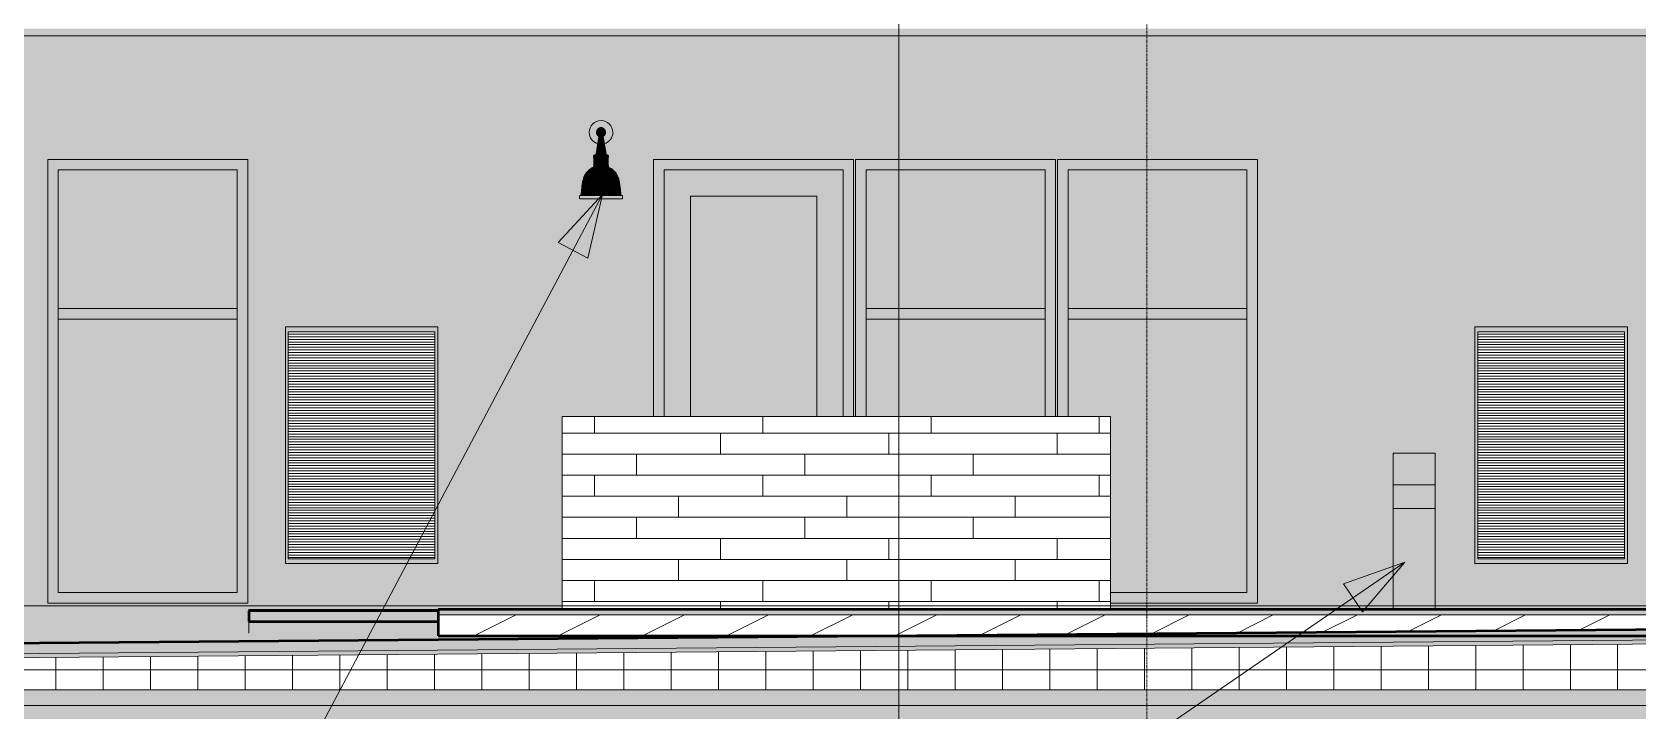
# Model space of a CAD drawing. Header units: inches. Extents: x 1701 to 6939, y -276 to 585.
# Drawn here: x 2942.3 to 3247.7, y -20 to 109.1 of the extents above; entities that cross this region are included whole.
import ezdxf

# ---------------------------------------------------------------- set-up
doc = ezdxf.new("R2010")
doc.units = ezdxf.units.IN
doc.header["$MEASUREMENT"] = 0
doc.linetypes.add('Grid Line 1_2_', pattern=[0.875, 0.5, -0.125, 0.125, -0.125])
for name, color, linetype, lineweight in [('0-1', 7, 'Continuous', 5), ('A-CLNG-3', 13, 'Continuous', 5), ('A-CLNG-5', 13, 'Continuous', 9), ('A-FLOR', 192, 'Continuous', 13), ('A-FLOR-1', 192, 'Continuous', 5), ('A-FLOR-2', 192, 'Continuous', 50), ('A-FLOR-3', 192, 'Continuous', 9), ('A-FLOR-LEVL-1', 51, 'Grid Line 1_2_', 9), ('A-FLOR-MCUT', 51, 'Continuous', 13), ('A-FLOR-PATT-1', 8, 'Continuous', 9), ('A-GENM', 5, 'Continuous', 9), ('A-GLAZ-1', 151, 'Continuous', 9), ('A-WALL-6', 113, 'Continuous', 9), ('A-WALL-PATT-4', 111, 'Continuous', 9), ('E-LITE-EQPM', 33, 'Continuous', 9), ('G-ANNO-SYMB-2', 111, 'Continuous', 9), ('G-ANNO-TEXT', 231, 'Continuous', 9), ('S-GRID-1', 1, 'Grid Line 1_2_', 9)]:
    doc.layers.add(name, color=color, linetype=linetype, lineweight=lineweight)

# ---------------------------------------------------------------- blocks, each defined once
blk = doc.blocks.new('CTR - 1st Phase - Common Walls_rvt-1-SECTION _ CENTER LOOKING WEST')
at = {"layer": 'A-FLOR-LEVL-1'}
blk.add_line((1830.2, 0), (4168.71, 0), dxfattribs=at)
blk = doc.blocks.new('CTR - 1st Phase -Stairs _ Elevators_rvt-1-SECTION _ CENTER LOOKING WEST')
at = {"layer": 'A-FLOR-LEVL-1'}
blk.add_line((1830.2, 0), (4168.71, 0), dxfattribs=at)
blk = doc.blocks.new('_THE_ WINDOW _ DOOR - Window - 1st Floor-V24-SECTION _ CENTER LOOKING WEST')
at = {"layer": 'A-GLAZ-1'}
for points in [[(3173.34, 0.5), (3175.34, 0.5), (3175.34, 84.87), (3137.31, 84.87), (3137.31, 36), (3139.31, 36), (3139.31, 82.87), (3173.34, 82.87), (3173.34, 2.5), (3147.37, 2.5), (3147.37, 0.5), (3167.03, 0.5)], [(3144.96, 54.5), (3173.34, 54.5), (3173.34, 56.5), (3139.31, 56.5), (3139.31, 54.5)]]:
    blk.add_hatch(color=256, dxfattribs=at).paths.add_polyline_path(points, flags=0)
h = blk.add_hatch(color=256, dxfattribs=at)
h.paths.add_polyline_path([(3173.34, 2.5), (3173.34, 54.5), (3139.31, 54.5), (3139.31, 36), (3147.37, 36), (3147.37, 2.5), (3167.03, 2.5)], flags=0)
h.paths.add_polyline_path([(3139.31, 56.5), (3173.34, 56.5), (3173.34, 82.87), (3139.31, 82.87), (3139.31, 68.54)], flags=0)
for p, q in [((3137.31, 84.87), (3137.31, 36)), ((3175.34, 84.87), (3137.31, 84.87)), ((3139.31, 82.87), (3173.34, 82.87)), ((3139.31, 36), (3139.31, 82.87)), ((3173.34, 82.87), (3173.34, 2.5)), ((3175.34, 0.5), (3175.34, 84.87)), ((3173.34, 56.5), (3139.31, 56.5)), ((3139.31, 56.5), (3139.31, 54.5)), ((3173.34, 54.5), (3173.34, 56.5)), ((3139.31, 54.5), (3173.34, 54.5)), ((3173.34, 2.5), (3147.37, 2.5)), ((3147.37, 0.5), (3175.34, 0.5))]:
    blk.add_line(p, q, dxfattribs=at)
blk = doc.blocks.new('_THE_ WINDOW _ DOOR - Door - 1st Floor-V25-SECTION _ CENTER LOOKING WEST')
at = {"layer": 'A-GLAZ-1'}
for points in [[(3062.51, 36), (3062.51, 82.87), (3096.54, 82.87), (3096.54, 36), (3098.54, 36), (3098.54, 84.87), (3060.51, 84.87), (3060.51, 36), (3061.37, 36)], [(3062.51, 36), (3067.51, 36), (3067.51, 77.87), (3091.54, 77.87), (3091.54, 36), (3096.54, 36), (3096.54, 82.87), (3062.51, 82.87), (3062.51, 42)], [(3091.54, 36), (3091.54, 77.87), (3067.51, 77.87), (3067.51, 36)]]:
    blk.add_hatch(color=256, dxfattribs=at).paths.add_polyline_path(points, flags=0)
for p, q in [((3098.54, 84.87), (3060.51, 84.87)), ((3060.51, 84.87), (3060.51, 36)), ((3062.51, 36), (3062.51, 82.87)), ((3062.51, 82.87), (3096.54, 82.87)), ((3096.54, 82.87), (3096.54, 36)), ((3098.54, 36), (3098.54, 84.87)), ((3067.51, 36), (3067.51, 77.87)), ((3067.51, 77.87), (3091.54, 77.87)), ((3091.54, 77.87), (3091.54, 36))]:
    blk.add_line(p, q, dxfattribs=at)
blk = doc.blocks.new('_THE_ WINDOW _ DOOR - Window - 1st Floor-V30-SECTION _ CENTER LOOKING WEST')
at = {"layer": 'A-GLAZ-1'}
h = blk.add_hatch(color=256, dxfattribs=at)
h.paths.add_polyline_path([(2798.34, 0.5), (2829.74, 0.5), (2829.74, 84.87), (2791.71, 84.87), (2791.71, 0.5), (2793.71, 0.5)], flags=0)
h.paths.add_polyline_path([(2793.71, 2.5), (2793.71, 82.87), (2827.74, 82.87), (2827.74, 2.5), (2798.34, 2.5)], flags=0)
h = blk.add_hatch(color=256, dxfattribs=at)
h.paths.add_polyline_path([(2827.74, 2.5), (2827.74, 54.5), (2793.71, 54.5), (2793.71, 2.5), (2798.34, 2.5)], flags=0)
h.paths.add_polyline_path([(2827.74, 56.5), (2827.74, 82.87), (2793.71, 82.87), (2793.71, 56.5), (2801.36, 56.5)], flags=0)
blk.add_hatch(color=256, dxfattribs=at).paths.add_polyline_path([(2798.34, 54.5), (2827.74, 54.5), (2827.74, 56.5), (2793.71, 56.5), (2793.71, 54.5)], flags=0)
for p, q in [((2829.74, 84.87), (2791.71, 84.87)), ((2791.71, 84.87), (2791.71, 0.5)), ((2793.71, 2.5), (2793.71, 82.87)), ((2793.71, 82.87), (2827.74, 82.87)), ((2827.74, 82.87), (2827.74, 2.5)), ((2829.74, 0.5), (2829.74, 84.87)), ((2793.71, 56.5), (2793.71, 54.5)), ((2827.74, 56.5), (2793.71, 56.5)), ((2827.74, 54.5), (2827.74, 56.5)), ((2793.71, 54.5), (2827.74, 54.5)), ((2791.71, 0.5), (2829.74, 0.5)), ((2827.74, 2.5), (2793.71, 2.5))]:
    blk.add_line(p, q, dxfattribs=at)
blk = doc.blocks.new('_THE_ WINDOW _ DOOR - Window - 1st Floor-2480458-SECTION _ CENTER LOOKING WEST')
at = {"layer": 'A-GLAZ-1'}
for points in [[(2601.71, 36), (2601.71, 82.87), (2635.74, 82.87), (2635.74, 36), (2637.74, 36), (2637.74, 84.87), (2599.71, 84.87), (2599.71, 36), (2600.57, 36)], [(2635.74, 54.5), (2635.74, 56.5), (2601.71, 56.5), (2601.71, 54.5), (2607.36, 54.5)]]:
    blk.add_hatch(color=256, dxfattribs=at).paths.add_polyline_path(points, flags=0)
h = blk.add_hatch(color=256, dxfattribs=at)
h.paths.add_polyline_path([(2601.71, 36), (2635.74, 36), (2635.74, 54.5), (2601.71, 54.5), (2601.71, 42)], flags=0)
h.paths.add_polyline_path([(2609.36, 56.5), (2635.74, 56.5), (2635.74, 82.87), (2601.71, 82.87), (2601.71, 56.5)], flags=0)
for p, q in [((2599.71, 84.87), (2599.71, 36)), ((2637.74, 84.87), (2599.71, 84.87)), ((2601.71, 82.87), (2635.74, 82.87)), ((2601.71, 36), (2601.71, 82.87)), ((2635.74, 82.87), (2635.74, 36)), ((2637.74, 36), (2637.74, 84.87)), ((2635.74, 56.5), (2601.71, 56.5)), ((2601.71, 56.5), (2601.71, 54.5)), ((2635.74, 54.5), (2635.74, 56.5)), ((2601.71, 54.5), (2635.74, 54.5))]:
    blk.add_line(p, q, dxfattribs=at)
blk = doc.blocks.new('VISA-OW2400-02-SASS - OW2400-L30K-MVOLT-V39-SECTION _ CENTER LOOKING WEST')
at = {"layer": 'E-LITE-EQPM'}
h = blk.add_hatch(color=256, dxfattribs=at)
h.paths.add_polyline_path([(3051.1, 87.83), (3051.64, 88.05), (3052.1, 88.41), (3052.46, 88.88), (3052.68, 89.42), (3052.76, 90), (3052.68, 90.58), (3052.46, 91.13), (3052.1, 91.59), (3051.64, 91.95), (3051.09, 92.17), (3050.51, 92.25), (3049.93, 92.17), (3049.39, 91.95), (3048.82, 91.46), (3048.56, 91.13), (3048.34, 90.58), (3048.26, 90), (3048.34, 89.42), (3048.56, 88.88), (3048.92, 88.41), (3049.39, 88.05), (3049.92, 87.83), (3050.13, 89.24), (3049.79, 89.55), (3049.74, 89.68), (3049.72, 89.73), (3049.68, 90.05), (3049.72, 90.25), (3049.78, 90.39), (3049.79, 90.44), (3050.1, 90.73), (3050.19, 90.75), (3050.36, 90.85), (3050.37, 90.79), (3050.43, 90.77), (3050.51, 90.71), (3050.58, 90.77), (3050.52, 90.79), (3050.6, 90.85), (3050.84, 90.71), (3050.77, 90.83), (3050.92, 90.75), (3051.07, 90.65), (3051.22, 90.46), (3051.33, 90.19), (3051.34, 90.02), (3051.28, 89.66), (3051.22, 89.63), (3051.13, 89.41), (3051.05, 89.35), (3050.88, 89.22), (3051.09, 87.89)], flags=0)
h.paths.add_polyline_path([(3050.51, 90.77), (3050.41, 90.79), (3050.45, 90.87), (3050.51, 90.77)], flags=0)
for points in [[(3049.61, 85.93), (3050.51, 85.93), (3050.51, 89.22), (3050.14, 89.22), (3049.64, 86.11)], [(3050.82, 89.22), (3050.88, 89.22), (3051.2, 89.53), (3051.24, 89.67), (3051.28, 89.67), (3051.34, 89.82), (3051.35, 90.03), (3051.33, 90.19), (3051.2, 90.5), (3051.07, 90.65), (3050.84, 90.8), (3050.77, 90.81), (3050.77, 90.75), (3050.55, 90.84), (3050.51, 90.77), (3050.6, 90.77), (3050.51, 90.67), (3050.51, 89.22), (3050.8, 89.22)], [(3050.6, 85.93), (3051.41, 85.93), (3050.84, 89.22), (3050.51, 89.22), (3050.51, 85.93)], [(3050.18, 85.29), (3050.51, 85.29), (3050.51, 85.54), (3049.06, 85.54), (3049.06, 85.29), (3050.17, 85.29)], [(3050.17, 85.54), (3050.51, 85.54), (3050.51, 85.65), (3050.51, 85.67), (3050.51, 85.7), (3049.51, 85.67), (3049.51, 85.65), (3049.22, 85.62), (3049.16, 85.54), (3050.15, 85.54)], [(3050.25, 85.7), (3050.51, 85.73), (3050.51, 85.93), (3049.61, 85.93), (3049.56, 85.82), (3049.64, 85.81), (3049.64, 85.75), (3049.73, 85.73), (3049.72, 85.7), (3049.91, 85.73), (3050.17, 85.72), (3050.26, 85.71)], [(3051.41, 85.7), (3051.41, 85.74), (3051.4, 85.77), (3051.41, 85.8), (3051.46, 85.8), (3051.5, 85.8), (3051.41, 85.93), (3050.51, 85.93), (3050.51, 85.7), (3050.87, 85.71), (3051.12, 85.73), (3051.24, 85.72), (3051.37, 85.71)], [(3051.81, 85.54), (3051.86, 85.54), (3051.77, 85.64), (3050.51, 85.7), (3050.51, 85.67), (3050.51, 85.65), (3050.51, 85.54), (3051.8, 85.54)], [(3051.86, 85.29), (3051.96, 85.29), (3051.96, 85.54), (3050.51, 85.54), (3050.53, 85.29), (3051.81, 85.29)], [(3047.76, 80.85), (3050.51, 80.85), (3050.51, 83.41), (3049.06, 83.41), (3048.18, 82.8), (3047.47, 81.93), (3047.11, 80.85), (3047.75, 80.85)], [(3049.2, 83.41), (3050.51, 83.41), (3050.5, 83.66), (3049.06, 83.66), (3049.06, 83.41), (3049.16, 83.41)], [(3049.26, 83.72), (3050.51, 83.72), (3050.51, 85.22), (3049.13, 85.22), (3049.16, 83.72), (3049.22, 83.72)], [(3050.51, 85.22), (3050.51, 85.29), (3049.26, 85.29), (3049.31, 85.22), (3050.26, 85.22)], [(3050.18, 83.66), (3050.51, 83.67), (3050.51, 83.72), (3049.31, 83.72), (3049.26, 83.66), (3050.17, 83.66)], [(3050.95, 85.22), (3051.71, 85.22), (3051.77, 85.29), (3050.51, 85.29), (3050.51, 85.22), (3050.87, 85.22)], [(3051.77, 83.72), (3051.89, 83.72), (3051.89, 85.22), (3050.51, 85.22), (3050.51, 83.72), (3051.71, 83.72)], [(3050.51, 83.66), (3051.77, 83.66), (3051.71, 83.72), (3050.51, 83.72)], [(3051.9, 83.41), (3051.96, 83.41), (3051.96, 83.66), (3050.51, 83.66), (3050.51, 83.41), (3051.86, 83.41)], [(3053.91, 80.85), (3053.5, 82.01), (3052.71, 82.91), (3051.9, 83.41), (3050.51, 83.41), (3050.51, 80.85), (3053.91, 80.85)], [(3049.74, 77.98), (3050.51, 77.98), (3050.51, 80.85), (3047.11, 80.85), (3046.82, 79.24), (3046.77, 78.7), (3046.76, 77.98), (3049.72, 77.98)], [(3051.59, 77.98), (3054.26, 77.98), (3054.24, 78.79), (3054.15, 79.6), (3053.91, 80.85), (3050.51, 80.85), (3050.51, 77.98), (3051.54, 77.98)], [(3046.52, 77.38), (3050.51, 77.38), (3050.51, 77.98), (3046.52, 77.98)], [(3051.9, 77.38), (3054.51, 77.38), (3054.51, 77.98), (3050.51, 77.98), (3050.51, 77.38), (3051.81, 77.38)]]:
    blk.add_hatch(color=256, dxfattribs=at).paths.add_polyline_path(points, flags=0)
h = blk.add_hatch(color=256, dxfattribs=at)
h.paths.add_polyline_path([(3050.51, 89.22), (3050.51, 90.71), (3050.36, 90.79), (3050.33, 90.79), (3050.33, 90.84), (3050.2, 90.79), (3050.17, 90.79), (3049.77, 90.41), (3049.78, 90.33), (3049.71, 90.24), (3049.68, 89.97), (3049.74, 89.68), (3049.78, 89.65), (3049.79, 89.54), (3050.14, 89.22), (3050.43, 89.22)], flags=0)
h.paths.add_polyline_path([(3050.51, 90.77), (3050.45, 90.87), (3050.41, 90.79), (3050.51, 90.77)], flags=0)
for p, q in [((3050.09, 89.22), (3049.57, 85.93)), ((3050.51, 89.22), (3050.14, 89.22)), ((3050.88, 89.22), (3050.51, 89.22)), ((3051.46, 85.93), (3050.93, 89.22)), ((3049.06, 85.54), (3049.06, 85.29)), ((3050.51, 85.54), (3049.06, 85.54)), ((3050.51, 85.7), (3049.4, 85.7)), ((3049.56, 85.7), (3049.82, 85.7)), ((3050.51, 85.93), (3049.61, 85.93)), ((3051.41, 85.93), (3050.51, 85.93)), ((3051.62, 85.7), (3050.51, 85.7)), ((3051.96, 85.54), (3050.51, 85.54)), ((3051.2, 85.7), (3051.62, 85.7)), ((3051.96, 85.29), (3051.96, 85.54)), ((3049.06, 85.29), (3049.13, 85.22)), ((3050.51, 85.29), (3049.06, 85.29)), ((3049.13, 83.72), (3049.06, 83.66)), ((3049.06, 83.66), (3049.06, 83.41)), ((3050.51, 83.66), (3049.06, 83.66)), ((3050.51, 83.41), (3049.06, 83.41)), ((3049.13, 85.22), (3049.13, 83.72)), ((3050.51, 85.22), (3049.13, 85.22)), ((3050.51, 83.72), (3049.13, 83.72)), ((3051.96, 85.29), (3050.51, 85.29)), ((3051.89, 85.22), (3050.51, 85.22)), ((3051.89, 83.72), (3050.51, 83.72)), ((3051.96, 83.66), (3050.51, 83.66)), ((3051.96, 83.41), (3050.51, 83.41)), ((3051.89, 85.22), (3051.96, 85.29)), ((3051.89, 83.72), (3051.89, 85.22)), ((3051.96, 83.66), (3051.89, 83.72)), ((3051.96, 83.41), (3051.96, 83.66)), ((3046.45, 77.98), (3046.45, 77.38)), ((3046.52, 77.98), (3050.51, 77.98)), ((3050.51, 77.38), (3046.52, 77.38)), ((3050.51, 77.98), (3054.51, 77.98)), ((3054.51, 77.38), (3050.51, 77.38)), ((3054.57, 77.38), (3054.57, 77.98))]:
    blk.add_line(p, q, dxfattribs=at)
at = {"layer": 'E-LITE-EQPM', "flags": 128}
for points in [[(3050.09, 89.22), (3050.06, 89.24), (3050.03, 89.26), (3050, 89.29), (3049.97, 89.31), (3049.94, 89.34), (3049.92, 89.36), (3049.89, 89.39), (3049.87, 89.42), (3049.85, 89.45), (3049.82, 89.48), (3049.8, 89.51), (3049.78, 89.54), (3049.77, 89.57), (3049.75, 89.6), (3049.73, 89.64), (3049.72, 89.67), (3049.71, 89.71), (3049.7, 89.74), (3049.69, 89.78), (3049.68, 89.81), (3049.67, 89.85), (3049.67, 89.89), (3049.66, 89.92), (3049.66, 89.96), (3049.66, 90), (3049.66, 90.03), (3049.66, 90.07), (3049.67, 90.11), (3049.67, 90.14), (3049.68, 90.18), (3049.68, 90.22), (3049.69, 90.25), (3049.71, 90.29), (3049.72, 90.32), (3049.73, 90.36), (3049.75, 90.39), (3049.76, 90.42), (3049.78, 90.46), (3049.8, 90.49), (3049.82, 90.52), (3049.84, 90.55), (3049.86, 90.58), (3049.89, 90.61), (3049.91, 90.63), (3049.94, 90.66), (3049.96, 90.68), (3049.99, 90.71), (3050.02, 90.73), (3050.05, 90.75), (3050.08, 90.77), (3050.11, 90.79), (3050.14, 90.81), (3050.18, 90.83), (3050.21, 90.84), (3050.24, 90.86), (3050.28, 90.87), (3050.31, 90.88), (3050.35, 90.89), (3050.38, 90.9), (3050.42, 90.91), (3050.46, 90.91), (3050.49, 90.92), (3050.51, 90.92)], [(3050.51, 90.92), (3050.55, 90.92), (3050.58, 90.91), (3050.62, 90.91), (3050.66, 90.9), (3050.69, 90.89), (3050.73, 90.88), (3050.76, 90.87), (3050.8, 90.85), (3050.83, 90.84), (3050.86, 90.82), (3050.9, 90.8), (3050.93, 90.78), (3050.96, 90.76), (3050.99, 90.74), (3051.02, 90.72), (3051.05, 90.7), (3051.07, 90.67), (3051.1, 90.65), (3051.13, 90.62), (3051.15, 90.59), (3051.17, 90.56), (3051.19, 90.53), (3051.21, 90.5), (3051.23, 90.47), (3051.25, 90.44), (3051.27, 90.41), (3051.28, 90.37), (3051.3, 90.34), (3051.31, 90.3), (3051.32, 90.27), (3051.33, 90.23), (3051.34, 90.2), (3051.35, 90.16), (3051.35, 90.12), (3051.36, 90.09), (3051.36, 90.05), (3051.36, 90.01), (3051.36, 89.98), (3051.36, 89.94), (3051.36, 89.9), (3051.35, 89.87), (3051.35, 89.83), (3051.34, 89.79), (3051.33, 89.76), (3051.32, 89.72), (3051.31, 89.69), (3051.29, 89.65), (3051.28, 89.62), (3051.26, 89.59), (3051.25, 89.55), (3051.23, 89.52), (3051.21, 89.49), (3051.19, 89.46), (3051.17, 89.43), (3051.14, 89.4), (3051.12, 89.38), (3051.09, 89.35), (3051.07, 89.32), (3051.04, 89.3), (3051.01, 89.28), (3050.98, 89.25), (3050.95, 89.23), (3050.93, 89.22)], [(3049.06, 85.54), (3049.07, 85.56), (3049.09, 85.57), (3049.1, 85.58), (3049.11, 85.59), (3049.13, 85.61), (3049.14, 85.62), (3049.16, 85.63), (3049.17, 85.64), (3049.19, 85.65), (3049.2, 85.66), (3049.22, 85.66), (3049.23, 85.67), (3049.25, 85.68), (3049.27, 85.68), (3049.29, 85.69), (3049.3, 85.69), (3049.32, 85.7), (3049.34, 85.7), (3049.34, 85.7)], [(3049.34, 85.7), (3049.35, 85.7), (3049.36, 85.7), (3049.37, 85.7), (3049.38, 85.71), (3049.39, 85.71), (3049.39, 85.71), (3049.4, 85.71), (3049.41, 85.71), (3049.42, 85.72), (3049.43, 85.72), (3049.44, 85.72), (3049.44, 85.73), (3049.45, 85.73), (3049.46, 85.74), (3049.47, 85.74), (3049.48, 85.75), (3049.48, 85.75), (3049.49, 85.76), (3049.5, 85.76), (3049.5, 85.77), (3049.51, 85.78), (3049.51, 85.78), (3049.52, 85.79), (3049.53, 85.8), (3049.53, 85.81), (3049.53, 85.81), (3049.54, 85.82), (3049.54, 85.83), (3049.55, 85.84), (3049.55, 85.85), (3049.55, 85.85), (3049.56, 85.86), (3049.56, 85.87), (3049.56, 85.88), (3049.56, 85.89), (3049.56, 85.9), (3049.57, 85.91), (3049.57, 85.92), (3049.57, 85.93), (3049.57, 85.93)], [(3051.46, 85.93), (3051.46, 85.92), (3051.46, 85.91), (3051.46, 85.9), (3051.46, 85.89), (3051.46, 85.88), (3051.46, 85.87), (3051.47, 85.87), (3051.47, 85.86), (3051.47, 85.85), (3051.47, 85.84), (3051.48, 85.83), (3051.48, 85.82), (3051.49, 85.82), (3051.49, 85.81), (3051.5, 85.8), (3051.5, 85.79), (3051.51, 85.79), (3051.51, 85.78), (3051.52, 85.77), (3051.52, 85.77), (3051.53, 85.76), (3051.54, 85.75), (3051.55, 85.75), (3051.55, 85.74), (3051.56, 85.74), (3051.57, 85.73), (3051.58, 85.73), (3051.58, 85.72), (3051.59, 85.72), (3051.6, 85.72), (3051.61, 85.71), (3051.62, 85.71), (3051.63, 85.71), (3051.63, 85.71), (3051.64, 85.71), (3051.65, 85.7), (3051.66, 85.7), (3051.67, 85.7), (3051.68, 85.7), (3051.68, 85.7)], [(3051.68, 85.7), (3051.7, 85.7), (3051.72, 85.69), (3051.73, 85.69), (3051.75, 85.68), (3051.77, 85.68), (3051.79, 85.67), (3051.8, 85.66), (3051.82, 85.66), (3051.83, 85.65), (3051.85, 85.64), (3051.87, 85.63), (3051.88, 85.62), (3051.89, 85.61), (3051.91, 85.59), (3051.92, 85.58), (3051.93, 85.57), (3051.95, 85.56), (3051.96, 85.54), (3051.96, 85.54)], [(3047.06, 80.85), (3047.09, 80.99), (3047.13, 81.12), (3047.17, 81.26), (3047.21, 81.4), (3047.27, 81.53), (3047.32, 81.66), (3047.39, 81.79), (3047.45, 81.91), (3047.53, 82.04), (3047.6, 82.16), (3047.69, 82.28), (3047.77, 82.39), (3047.86, 82.5), (3047.96, 82.61), (3048.06, 82.71), (3048.16, 82.81), (3048.27, 82.9), (3048.38, 82.99), (3048.5, 83.08), (3048.61, 83.16), (3048.74, 83.23), (3048.86, 83.3), (3048.99, 83.37), (3049.06, 83.41)], [(3051.96, 83.41), (3052.09, 83.34), (3052.21, 83.28), (3052.34, 83.2), (3052.46, 83.12), (3052.57, 83.04), (3052.69, 82.95), (3052.8, 82.86), (3052.9, 82.77), (3053.01, 82.67), (3053.1, 82.56), (3053.2, 82.45), (3053.29, 82.34), (3053.37, 82.23), (3053.45, 82.11), (3053.53, 81.99), (3053.6, 81.86), (3053.66, 81.74), (3053.72, 81.61), (3053.78, 81.47), (3053.83, 81.34), (3053.87, 81.2), (3053.91, 81.07), (3053.94, 80.93), (3053.96, 80.85)], [(3046.7, 77.98), (3046.77, 78.83), (3046.87, 79.68), (3047, 80.52), (3047.06, 80.85)], [(3053.96, 80.85), (3054.11, 80), (3054.22, 79.16), (3054.3, 78.3), (3054.32, 77.98)]]:
    blk.add_lwpolyline(points, dxfattribs=at)
at = {"layer": 'E-LITE-EQPM'}
for start, end in [(360, 180), (180, 254.7454), (285.2546, 360)]:
    blk.add_arc((3050.51, 90), 2.25, start, end, dxfattribs=at)
blk = doc.blocks.new('Pathway_Cooper_McGraw-Edison _BSC-BRC_Round - Pathway_Cooper_McGraw-Edison _BSC-BRC_Round-V45-SECTION _ CENTER LOOKING WEST')
at = {"layer": 'E-LITE-EQPM'}
for points in [[(3209, 23), (3209.14, 23), (3209.14, 29), (3201.14, 29), (3201.14, 23), (3208.92, 23)], [(3201.14, 18.5), (3209.14, 18.5), (3209.14, 23), (3201.14, 23), (3201.14, 22.7)], [(3209.1, -0.75), (3209.14, -0.72), (3209.14, 18.5), (3201.14, 18.5), (3201.14, -0.75), (3209, -0.75)]]:
    blk.add_hatch(color=256, dxfattribs=at).paths.add_polyline_path(points, flags=0)
for p, q in [((3201.14, 29), (3201.14, 23)), ((3201.14, 29), (3209.14, 29)), ((3209.14, 23), (3209.14, 29)), ((3209.14, 23), (3201.14, 23)), ((3201.14, 23), (3201.14, 18.5)), ((3201.14, 23), (3209.14, 23)), ((3209.14, 18.5), (3209.14, 23)), ((3209.14, 18.5), (3201.14, 18.5)), ((3201.14, 18.5), (3201.14, -0.75)), ((3201.14, 18.5), (3209.14, 18.5)), ((3209.14, -0.75), (3209.14, 18.5))]:
    blk.add_line(p, q, dxfattribs=at)
blk = doc.blocks.new('V-Series_EWC4_SPVU_RFA_2015 - 1ST FLOOR-V47-SECTION _ CENTER LOOKING WEST')
at = {"layer": 'A-GENM'}
h = blk.add_hatch(color=256, dxfattribs=at)
h.paths.add_polyline_path([(2710.29, 8), (2710.29, 53), (2681.29, 53), (2681.29, 8), (2709.72, 8)], flags=0)
h.paths.add_polyline_path([(2697.79, 8.94), (2681.85, 8.94), (2681.85, 52.06), (2709.72, 52.06), (2709.72, 8.94)], flags=0)
h = blk.add_hatch(dxfattribs=at)
h.set_pattern_fill('FP_37', color=256, style=0, pattern_type=2)
h.set_pattern_definition([(0, (2707.147, -146.361), (0, 0.5), [])])
h.paths.add_polyline_path([(2681.85, 8.94), (2709.72, 8.94), (2709.72, 52.06), (2681.85, 52.06), (2681.85, 22.7)], flags=0)
for p, q in [((2710.29, 53), (2681.29, 53)), ((2681.29, 53), (2681.29, 8)), ((2681.85, 52.06), (2681.85, 8.94)), ((2709.72, 52.06), (2681.85, 52.06)), ((2681.85, 52.06), (2709.72, 52.06)), ((2681.85, 8.94), (2681.85, 52.06)), ((2709.72, 8.94), (2709.72, 52.06)), ((2709.72, 52.06), (2709.72, 8.94)), ((2710.29, 8), (2710.29, 53)), ((2681.29, 8), (2710.29, 8)), ((2681.85, 8.94), (2709.72, 8.94)), ((2709.72, 8.94), (2681.85, 8.94))]:
    blk.add_line(p, q, dxfattribs=at)

msp = doc.modelspace()

# ---------------------------------------------------------------- hatches: boundary and pattern name
at = {"layer": 'A-CLNG-3'}
msp.add_hatch(color=256, dxfattribs=at).paths.add_polyline_path([(3384.89, 108.37), (3401.3, 108.37), (3401.3, 109.75), (2068.17, 109.75), (2068.17, 108.37), (3368.13, 108.37)], flags=0)
at = {"layer": 'A-FLOR'}
h = msp.add_hatch(color=256, dxfattribs=at)
h.paths.add_polyline_path([(2251.52, -3), (2251.52, -1), (2215.52, -1), (2215.52, -3), (2251.24, -3)], flags=0)
h.paths.add_polyline_path([(2999.44, -3), (3019.52, -3), (3019.52, -1), (2983.52, -1), (2983.52, -3)], flags=0)
h.paths.add_polyline_path([(2484.32, -3), (2520.32, -3), (2520.32, -1), (2484.32, -1), (2484.32, -2.82)], flags=0)
h.paths.add_polyline_path([(2772.32, -3), (2808.32, -3), (2808.32, -1), (2772.32, -1), (2772.32, -1.93)], flags=0)
at = {"layer": 'A-FLOR-1'}
h = msp.add_hatch(color=256, dxfattribs=at)
h.paths.add_polyline_path([(2983.52, -5.24), (3019.52, -5.24), (3019.52, -3), (2983.52, -3), (2983.52, -4.81)], flags=0)
h.paths.add_polyline_path([(3019.52, -1), (3019.52, -0.75), (2983.52, -0.75), (2983.52, -1), (3000.69, -1)], flags=0)
msp.add_hatch(color=256, dxfattribs=at).paths.add_polyline_path([(3213.92, -1.75), (3400.17, -1.75), (3400.17, -0.75), (3019.52, -0.78), (3019.52, -1.75), (3208.92, -1.75)], flags=0)
at = {"layer": 'A-FLOR-PATT-1'}
h = msp.add_hatch(dxfattribs=at)
h.set_pattern_fill('FP_5', color=256, style=0, pattern_type=2)
h.set_pattern_definition([(216.87, (3268.212, 84.761), (47.980943, 31.987086), [7.997, -71.971]), (206.565, (3277.808, 79.963), (-15.99371, -15.99413), [17.881, -17.881]), (198.435, (3277.808, 71.967), (-31.98674, -15.99388), [10.115, -40.461])])
h.paths.add_polyline_path([(3043.12, -5.75), (3106.45, -5.75), (3400.17, -3.25), (3400.17, -1.75), (3019.52, -1.75), (3019.52, -5.75), (3032.96, -5.75)], flags=0)
h = msp.add_hatch(dxfattribs=at)
h.set_pattern_fill('FP_14', color=256, style=0, pattern_type=2)
h.set_pattern_definition([(0, (3261.815, 68.768), (24, 24), [24, -24]), (0, (3261.815, 77.768), (24, 24), [24, -24]), (0, (3261.815, 86.768), (24, 24), [24, -24]), (90, (3264.815, 89.768), (-24, 24), [24, -24]), (90, (3273.815, 89.768), (-24, 24), [24, -24]), (90, (3282.815, 89.768), (-24, 24), [24, -24])])
h.paths.add_polyline_path([(2923.69, -9.18), (2940.79, -9.14), (3401.3, -5.27), (3401.3, -3.27), (2932.41, -7.18), (2923.69, -7.18), (2670.05, -3.25), (2454.79, -7.18), (2446.12, -7.18), (2096.82, -3.25), (1933.32, -3.25), (1933.32, -5.25), (2099.32, -5.25), (2446.41, -9.18), (2455.78, -9.18), (2670.05, -5.25), (2923.69, -9.18)], flags=0)
h = msp.add_hatch(dxfattribs=at)
h.set_pattern_fill('FP_3', color=256, style=0, pattern_type=2)
h.set_pattern_definition([(0, (3261.815, 68.768), (0, 4.798), []), (315, (3261.815, 68.768), (4.798427, 0), [6.786, -6.786]), (45, (3261.815, 68.768), (4.798427, 0), [6.786, -6.786])])
h.paths.add_polyline_path([(2924.03, -9.93), (2940.79, -9.89), (3402.8, -5.98), (3402.8, -5.26), (2931.08, -9.18), (2923.69, -9.18), (2670.05, -5.25), (2453.86, -9.18), (2446.14, -9.18), (2096.82, -5.25), (1933.32, -5.25), (1933.32, -6), (2099.32, -6), (2449.86, -9.93), (2455.78, -9.93), (2670.05, -6), (2923.69, -9.93)], flags=0)
h = msp.add_hatch(dxfattribs=at)
h.set_pattern_fill('FP_18', color=256, style=0, pattern_type=2)
h.set_pattern_definition([(0, (3261.815, 68.768), (0, 9), []), (90, (3261.815, 68.768), (-9, 6e-16), [])])
h.paths.add_polyline_path([(2798.34, -16), (3403.8, -16), (3403.8, -6), (2932.41, -9.93), (2923.69, -9.93), (2670.05, -6), (2454.79, -9.93), (2446.14, -9.93), (2099.31, -6), (1933.32, -6), (1933.32, -16), (2764.82, -16)], flags=0)
h = msp.add_hatch(dxfattribs=at)
h.set_pattern_fill('FP_19', color=256, style=0, pattern_type=2)
h.set_pattern_definition([(0, (3261.815, -7.294), (15.36, 0.067), [1.267, -10.253, 1.267, -10.253, -61.44]), (0, (3261.815, -7.294), (15.36, 0.067), [-23.04, 1.267, -21.773, 1.267, -10.253, -26.88]), (0, (3261.815, -7.294), (15.36, 0.067), [-57.6, 1.267, -6.413, 1.267, -17.933]), (178.273, (3267.575, -7.261), (-11.006038677, 0.197781823), [0.634, -5.129, 0.634, -5.129, -30.734]), (178.273, (3267.575, -7.261), (-11.006038677, 0.197781823), [-11.525, 0.634, -10.891, 0.634, -5.129, -13.446]), (178.273, (3267.575, -7.261), (-11.006038677, 0.197781823), [-28.813, 0.634, -3.208, 0.634, -8.97]), (181.727, (3269.495, -7.127), (-4.35398116, -0.26533764), [0.634, -5.129, 0.634, -5.129, -30.734]), (181.727, (3269.495, -7.127), (-4.35398116, -0.26533764), [-11.525, 0.634, -10.891, 0.634, -5.129, -13.446]), (181.727, (3269.495, -7.127), (-4.35398116, -0.26533764), [-28.813, 0.634, -3.208, 0.634, -8.97])])
h.paths.add_polyline_path([(2923.69, -7.18), (2927.86, -7.18), (2927.86, -5.42), (2831.92, -5.42), (2831.92, -5.24), (2799.07, -5.25), (2923.69, -7.18)], flags=0)
h.paths.add_polyline_path([(2936.07, -7.18), (2940.79, -7.14), (3105.52, -5.75), (3019.52, -5.75), (3019.52, -5.24), (2983.52, -5.24), (2983.52, -3.29), (2937.59, -3.29), (2937.86, -4), (2939.36, -4), (2939.36, -5), (2936.17, -5), (2936.17, -5.42), (2935.86, -5.42), (2935.86, -7.18), (2936.06, -7.18)], flags=0)
h.paths.add_polyline_path([(2772.32, -4.84), (2772.32, -3.29), (2765.14, -3.29), (2765.14, -4.72)], flags=0)
h.paths.add_polyline_path([(2757.14, -4.6), (2757.14, -3.29), (2672.86, -3.29), (2731.31, -4.2)], flags=0)
h = msp.add_hatch(dxfattribs=at)
h.set_pattern_fill('FP_2', color=256, style=0, pattern_type=2)
h.set_pattern_definition([(0, (3261.815, 68.768), (15.36, 3.84), [1.267, -10.253, 1.267, -10.253, -61.44]), (0, (3261.815, 68.768), (15.36, 3.84), [-23.04, 1.267, -21.773, 1.267, -10.253, -26.88]), (0, (3261.815, 68.768), (15.36, 3.84), [-57.6, 1.267, -6.413, 1.267, -17.933]), (120, (3267.575, 70.688), (-11.005538, 11.38215), [1.267, -10.253, 1.267, -10.253, -61.44]), (120, (3267.575, 70.688), (-11.005538, 11.38215), [-23.04, 1.267, -21.773, 1.267, -10.253, -26.88]), (120, (3267.575, 70.688), (-11.005538, 11.38215), [-57.6, 1.267, -6.413, 1.267, -17.933]), (240, (3269.495, 78.368), (-4.354462, -15.22215), [1.267, -10.253, 1.267, -10.253, -61.44]), (240, (3269.495, 78.368), (-4.354462, -15.22215), [-23.04, 1.267, -21.773, 1.267, -10.253, -26.88]), (240, (3269.495, 78.368), (-4.354462, -15.22215), [-57.6, 1.267, -6.413, 1.267, -17.933])])
h.paths.add_polyline_path([(2798.34, -19), (3411.8, -19), (3411.8, -16), (1939.32, -16), (1939.32, -19), (2764.82, -19)], flags=0)
h = msp.add_hatch(dxfattribs=at)
h.set_pattern_fill('FP_15', color=256, style=0, pattern_type=2)
h.set_pattern_definition([(50, (3261.815, 68.768), (27.5427, -2.40992), [2.88, -31.68]), (355, (3261.815, 68.768), (-5.32784, 28.88427), [2.304, -25.344]), (100.451, (3264.11, 68.567), (22.2153, 26.47393), [2.448, -26.924]), (46.184, (3261.815, 76.448), (40.9819, -6.3564), [4.32, -47.52]), (96.636, (3265.23, 75.918), (35.8907, 37.4062), [3.671, -40.386]), (351.184, (3261.815, 76.45), (35.891, 37.4062), [3.456, -38.016]), (21, (3265.655, 74.528), (22.92104, -15.46073), [2.88, -31.68]), (326, (3265.655, 74.528), (9.34353, 27.84574), [2.304, -25.344]), (71.451, (3267.565, 73.24), (32.26477, 12.3844), [2.448, -26.924]), (37.5, (3261.815, 68.768), (0.466855, 12.78271), [1.267, -23.77, 1.267, -24.461, -25.44]), (37.5, (3261.815, 68.768), (0.466855, 12.78271), [-50.765, 1.267, -24.173]), (7.5, (3261.815, 68.768), (10.10159, 15.14509), [1.267, -13.402, 1.267, -23.194, -9.696]), (7.5, (3261.815, 68.768), (10.10159, 15.14509), [-39.13, 1.267, -8.429]), (327.5, (3253.252, 68.768), (20.49916, -0.86578), [1.267, -8.333, 1.267, -28.685, -39.744]), (327.5, (3253.252, 68.768), (20.49916, -0.86578), [-39.552, 1.267, -38.477]), (317.5, (3249.412, 68.768), (22.39478, 3.8443), [1.267, -11.213, 1.267, -18.624, -28.224]), (317.5, (3249.412, 68.768), (22.39478, 3.8443), [-32.371, 1.267, -26.957])])
h.paths.add_polyline_path([(2798.34, -31), (3411.8, -31), (3411.8, -19), (1939.32, -19), (1939.32, -31), (2731.31, -31)], flags=0)
at = {"layer": 'A-WALL-PATT-4'}
h = msp.add_hatch(dxfattribs=at)
h.set_pattern_fill('FP_20', color=256, style=0, pattern_type=2)
h.set_pattern_definition([(0, (2101.136, 0.8), (0, 4), []), (90, (2101.136, 0.8), (-8, 8), [4, -28]), (90, (2117.136, 4.8), (-8, 8), [4, -28])])
h.paths.add_polyline_path([(2458.98, -3.29), (2484.32, -3.25), (2484.32, -0.75), (2543.92, -0.75), (2543.92, 1.07), (2543.12, 0), (2525.12, 0), (2525.62, 18.83), (2524.49, 23), (2523.62, 23), (2522.75, 28), (2521.14, 31), (2522.14, 30.5), (2523.77, 27.91), (2523.9, 27.15), (2526.62, 18.83), (2528.12, 19.48), (2541.12, 20), (2543.25, 19.59), (2543.92, 18.29), (2543.92, 24), (2539.12, 24), (2539.12, 26), (2543.92, 26), (2543.92, 36), (2561.31, 36), (2561.31, 53.56), (2559.88, 60.7), (2545.63, 56.82), (2557.12, 75.5), (2561.31, 75.07), (2561.31, 84.87), (2599.34, 84.87), (2599.34, 36), (2599.71, 36), (2599.71, 84.87), (2637.74, 84.87), (2637.74, 36), (2648.17, 36), (2648.17, -1), (2757.14, -1), (2757.14, 29), (2765.14, 29), (2765.14, -1), (2772.32, -1), (2772.32, -0.75), (2831.92, -0.75), (2831.92, 0.5), (2830.11, 0.5), (2830.11, 84.87), (2868.14, 84.87), (2868.14, 36), (2936.17, 36), (2936.17, 0.42), (2937.61, -3.29), (2983.52, -3.27), (2983.52, -0.75), (3043.12, -0.75), (3043.12, 36), (3060.51, 36), (3060.51, 84.87), (3098.54, 84.87), (3098.54, 36), (3098.91, 36), (3098.91, 84.87), (3136.94, 84.84), (3136.94, 36), (3137.31, 36), (3137.31, 84.87), (3175.34, 84.87), (3175.34, 0.5), (3147.37, 0.5), (3147.37, -0.75), (3201.14, -0.75), (3201.14, 29), (3209.14, 29), (3209.14, -0.75), (3273.52, -0.75), (3273.52, 0.5), (3252.51, 0.5), (3252.51, 84.87), (3290.54, 84.87), (3290.54, 36), (3290.91, 36), (3290.91, 84.87), (3328.94, 84.87), (3328.94, 36), (3329.31, 36), (3329.31, 84.87), (3367.34, 84.87), (3367.34, 36), (3377.77, 36), (3377.77, -0.75), (3400.17, -0.75), (3400.17, -3.28), (3401.3, -3.26), (3401.3, 108.37), (2096.82, 108.37), (2096.82, -3.25), (2215.52, -3.23), (2215.52, -0.75), (2275.12, -0.75), (2275.12, 0.5), (2273.5, 0.5), (2273.5, 84.87), (2311.52, 84.87), (2311.52, 36), (2311.9, 36), (2311.9, 84.87), (2349.92, 84.87), (2349.92, 36), (2369.31, 36), (2369.31, 84.87), (2407.34, 84.87), (2407.34, 0.5), (2379.37, 0.5), (2379.37, -3.29), (2446.14, -3.27), (2447.86, 1.25), (2455.86, 1.25), (2457.61, -3.29), (2457.86, -3.29)], flags=0)
h.paths.add_polyline_path([(2757.14, -3.29), (2757.14, -3), (2648.17, -3), (2648.17, -3.29), (2731.31, -3.29)], flags=0)
h.paths.add_polyline_path([(2765.14, -3.29), (2772.32, -3.25), (2772.32, -3), (2765.14, -3), (2765.14, -3.25)], flags=0)
h.paths.add_polyline_path([(2451.61, -3.29), (2452.11, -3.29), (2452.11, -1.93), (2451.61, -1.93), (2451.61, -2.92)], flags=0)
h.paths.add_polyline_path([(2452.11, -1.93), (2452.11, 0.13), (2451.61, 0.13), (2451.61, -1.93)], flags=0)
h.paths.add_polyline_path([(2798.34, 0.5), (2791.71, 0.5), (2791.71, 84.87), (2829.74, 84.86), (2829.74, 0.5)], flags=0)
h.paths.add_polyline_path([(2983.34, 0.5), (2945.31, 0.5), (2945.31, 84.87), (2983.34, 84.87), (2983.34, 8)], flags=0)
h.paths.add_polyline_path([(2445.74, 0.5), (2407.71, 0.5), (2407.71, 84.87), (2445.74, 84.87), (2445.74, 22.7)], flags=0)
h.paths.add_polyline_path([(2176.75, 0.5), (2138.72, 0.5), (2138.72, 84.87), (2176.75, 84.87), (2176.75, 22.7)], flags=0)
h.paths.add_polyline_path([(2541.12, 1), (2542.62, 1), (2543.62, 2.5), (2540.33, 18.97), (2528.12, 18.48), (2526.6, 17.98), (2526.12, 1), (2530.2, 1)], flags=0)
h.paths.add_polyline_path([(2543.92, 5.6), (2543.92, 17.79), (2543.25, 18.59), (2541.33, 18.96), (2543.62, 7.14)], flags=0)
h.paths.add_polyline_path([(2697.79, 8), (2681.29, 8), (2681.29, 53), (2710.29, 53), (2710.29, 8), (2709.72, 8)], flags=0)
h.paths.add_polyline_path([(3217.3, 8), (3216.69, 8), (3216.69, 53), (3245.69, 53), (3245.69, 8), (3234.06, 8)], flags=0)
h.paths.add_polyline_path([(2999.44, 8), (2990.49, 8), (2990.49, 53), (3019.49, 53), (3019.49, 8), (3018.92, 8)], flags=0)
h.paths.add_polyline_path([(2720.25, 8), (2719.69, 8), (2719.69, 53), (2748.69, 53), (2748.69, 8), (2731.31, 8)], flags=0)
h.paths.add_polyline_path([(2523.55, 50.8), (2557.12, 75.5), (2545.38, 56.75), (2530.2, 52.61)], flags=0)
h.paths.add_polyline_path([(2561.31, 73.28), (2561.31, 73.33), (2559.01, 74.5)], flags=0)
h.paths.add_polyline_path([(2360.4, 85.7), (2360.12, 85.73), (2360.13, 85.7), (2360.4, 85.7)], flags=0)
h.paths.add_polyline_path([(2356.63, 77.38), (2355.93, 77.38), (2355.93, 77.98), (2356.17, 77.98), (2356.23, 79.24), (2356.25, 79.42), (2356.53, 80.85), (2356.94, 82.01), (2357.71, 82.9), (2358.47, 83.41), (2358.47, 83.66), (2358.67, 83.66), (2358.73, 83.72), (2358.54, 83.72), (2358.57, 85.22), (2358.73, 85.22), (2358.63, 85.29), (2358.47, 85.29), (2358.47, 85.54), (2358.57, 85.54), (2358.67, 85.64), (2359.3, 85.73), (2359.2, 85.72), (2359.16, 85.74), (2359.13, 85.76), (2359.04, 85.77), (2359.02, 85.81), (2358.97, 85.82), (2359.02, 85.93), (2359.33, 87.83), (2358.8, 88.05), (2358.33, 88.41), (2357.98, 88.88), (2357.75, 89.42), (2357.67, 90), (2357.75, 90.58), (2357.98, 91.13), (2358.33, 91.59), (2358.8, 91.95), (2359.34, 92.17), (2359.92, 92.25), (2360.51, 92.17), (2361.05, 91.95), (2361.62, 91.46), (2361.87, 91.13), (2362.1, 90.58), (2362.17, 90), (2362.1, 89.42), (2361.87, 88.88), (2361.5, 88.4), (2361.05, 88.05), (2360.52, 87.83), (2360.87, 85.87), (2360.87, 85.8), (2360.77, 85.8), (2360.77, 85.75), (2360.82, 85.7), (2360.52, 85.73), (2360.61, 85.7), (2361.2, 85.64), (2361.32, 85.54), (2361.37, 85.54), (2361.37, 85.29), (2361.18, 85.29), (2361.12, 85.22), (2361.31, 85.22), (2361.28, 83.72), (2361.12, 83.72), (2361.21, 83.66), (2361.37, 83.66), (2361.37, 83.41), (2362.25, 82.81), (2362.97, 81.93), (2363.36, 80.66), (2363.6, 79.42), (2363.67, 77.98), (2363.92, 77.98), (2363.92, 77.38), (2356.64, 77.38)], flags=0)
h.paths.add_polyline_path([(3050.98, 85.7), (3050.61, 85.72), (3050.79, 85.7), (3050.98, 85.7)], flags=0)
h.paths.add_polyline_path([(3054.02, 77.38), (3046.52, 77.38), (3046.52, 77.98), (3046.76, 77.98), (3046.82, 79.24), (3046.83, 79.42), (3047.11, 80.85), (3047.48, 81.95), (3048.3, 82.9), (3049.06, 83.41), (3049.06, 83.66), (3049.26, 83.66), (3049.31, 83.72), (3049.13, 83.72), (3049.16, 85.22), (3049.31, 85.22), (3049.22, 85.29), (3049.06, 85.29), (3049.06, 85.54), (3049.16, 85.54), (3049.26, 85.64), (3049.89, 85.73), (3049.79, 85.72), (3049.74, 85.74), (3049.72, 85.76), (3049.62, 85.74), (3049.61, 85.81), (3049.56, 85.82), (3049.61, 85.93), (3049.92, 87.83), (3049.39, 88.05), (3048.92, 88.41), (3048.56, 88.88), (3048.34, 89.42), (3048.26, 90), (3048.34, 90.58), (3048.56, 91.13), (3048.92, 91.59), (3049.39, 91.95), (3049.93, 92.17), (3050.51, 92.25), (3051.09, 92.17), (3051.64, 91.95), (3052.2, 91.46), (3052.46, 91.13), (3052.7, 90.5), (3052.76, 90), (3052.68, 89.42), (3052.42, 88.82), (3052.1, 88.41), (3051.64, 88.05), (3051.1, 87.83), (3051.45, 85.87), (3051.45, 85.8), (3051.36, 85.8), (3051.36, 85.75), (3051.37, 85.71), (3051.01, 85.71), (3051.2, 85.7), (3051.8, 85.62), (3051.89, 85.54), (3051.96, 85.54), (3051.96, 85.29), (3051.77, 85.29), (3051.71, 85.22), (3051.89, 85.22), (3051.86, 83.72), (3051.71, 83.72), (3051.81, 83.66), (3051.96, 83.66), (3051.96, 83.41), (3052.84, 82.81), (3053.56, 81.93), (3053.94, 80.66), (3054.19, 79.42), (3054.26, 77.98), (3054.51, 77.98), (3054.51, 77.38)], flags=0)
h.paths.add_polyline_path([(3377.81, 85.7), (3377.44, 85.72), (3377.61, 85.7), (3377.81, 85.7)], flags=0)
h.paths.add_polyline_path([(3378.48, 77.38), (3373.34, 77.38), (3373.34, 77.98), (3373.59, 77.98), (3373.64, 79.24), (3373.66, 79.42), (3373.94, 80.85), (3374.3, 81.95), (3375.12, 82.9), (3375.89, 83.41), (3375.89, 83.66), (3376.08, 83.66), (3376.14, 83.72), (3375.95, 83.72), (3375.98, 85.22), (3376.14, 85.22), (3376.05, 85.29), (3375.89, 85.29), (3375.89, 85.54), (3375.98, 85.54), (3376.08, 85.64), (3376.72, 85.73), (3376.61, 85.72), (3376.57, 85.74), (3376.54, 85.76), (3376.45, 85.74), (3376.44, 85.81), (3376.38, 85.82), (3376.44, 85.93), (3376.74, 87.83), (3376.21, 88.05), (3375.75, 88.41), (3375.39, 88.88), (3375.16, 89.42), (3375.09, 90), (3375.16, 90.58), (3375.39, 91.13), (3375.75, 91.59), (3376.21, 91.95), (3376.75, 92.17), (3377.34, 92.25), (3377.92, 92.17), (3378.46, 91.95), (3379.03, 91.46), (3379.28, 91.13), (3379.51, 90.58), (3379.59, 90), (3379.51, 89.42), (3379.28, 88.88), (3378.93, 88.41), (3378.46, 88.05), (3377.93, 87.83), (3378.28, 85.87), (3378.28, 85.8), (3378.18, 85.8), (3378.18, 85.75), (3378.2, 85.71), (3377.83, 85.71), (3378.03, 85.7), (3378.63, 85.62), (3378.73, 85.54), (3378.79, 85.54), (3378.79, 85.29), (3378.59, 85.29), (3378.53, 85.22), (3378.72, 85.22), (3378.69, 83.72), (3378.53, 83.72), (3378.63, 83.66), (3378.79, 83.66), (3378.79, 83.41), (3379.66, 82.81), (3380.38, 81.93), (3380.77, 80.66), (3381.01, 79.42), (3381.09, 77.98), (3381.33, 77.98), (3381.33, 77.38), (3378.72, 77.38)], flags=0)
h.paths.add_polyline_path([(2551.78, 85.7), (2551.44, 85.72), (2551.59, 85.7), (2551.78, 85.7)], flags=0)
h.paths.add_polyline_path([(2549.7, 77.38), (2547.32, 77.38), (2547.32, 77.98), (2547.56, 77.98), (2547.62, 79.24), (2547.63, 79.42), (2547.91, 80.85), (2548.28, 81.95), (2549.1, 82.9), (2549.86, 83.41), (2549.86, 83.66), (2550.06, 83.66), (2550.11, 83.72), (2549.93, 83.72), (2549.96, 85.22), (2550.11, 85.22), (2550.02, 85.29), (2549.86, 85.29), (2549.86, 85.54), (2549.96, 85.54), (2550.06, 85.64), (2550.69, 85.73), (2550.59, 85.72), (2550.54, 85.74), (2550.52, 85.76), (2550.42, 85.74), (2550.41, 85.81), (2550.36, 85.82), (2550.41, 85.93), (2550.72, 87.83), (2550.19, 88.05), (2549.72, 88.41), (2549.36, 88.88), (2549.14, 89.42), (2549.06, 90), (2549.14, 90.58), (2549.36, 91.13), (2549.72, 91.59), (2550.19, 91.95), (2550.73, 92.17), (2551.31, 92.25), (2551.89, 92.17), (2552.44, 91.95), (2553, 91.46), (2553.26, 91.13), (2553.48, 90.58), (2553.56, 90), (2553.48, 89.42), (2553.26, 88.88), (2552.9, 88.41), (2552.44, 88.05), (2551.9, 87.83), (2552.25, 85.87), (2552.25, 85.8), (2552.16, 85.8), (2552.16, 85.75), (2552.21, 85.7), (2551.81, 85.71), (2552, 85.7), (2552.6, 85.62), (2552.71, 85.54), (2552.76, 85.54), (2552.76, 85.29), (2552.57, 85.29), (2552.51, 85.22), (2552.69, 85.22), (2552.66, 83.72), (2552.51, 83.72), (2552.6, 83.66), (2552.76, 83.66), (2552.76, 83.41), (2553.64, 82.81), (2554.36, 81.93), (2554.74, 80.66), (2554.99, 79.42), (2555.06, 77.98), (2555.31, 77.98), (2555.31, 77.38), (2549.92, 77.38)], flags=0)
h.paths.add_polyline_path([(2878.61, 85.7), (2878.27, 85.72), (2878.41, 85.7), (2878.61, 85.7)], flags=0)
h.paths.add_polyline_path([(2878.14, 77.38), (2874.14, 77.38), (2874.14, 77.98), (2874.39, 77.98), (2874.44, 79.24), (2874.46, 79.42), (2874.74, 80.85), (2875.1, 81.95), (2875.92, 82.9), (2876.69, 83.41), (2876.69, 83.66), (2876.88, 83.66), (2876.94, 83.72), (2876.75, 83.72), (2876.75, 85.22), (2876.9, 85.27), (2876.85, 85.29), (2876.69, 85.29), (2876.69, 85.54), (2876.78, 85.54), (2876.88, 85.64), (2877.52, 85.73), (2877.41, 85.72), (2877.37, 85.74), (2877.34, 85.76), (2877.25, 85.74), (2877.24, 85.81), (2877.18, 85.82), (2877.24, 85.93), (2877.54, 87.83), (2877.01, 88.05), (2876.55, 88.41), (2876.19, 88.88), (2875.96, 89.42), (2875.89, 90), (2875.96, 90.58), (2876.19, 91.13), (2876.55, 91.59), (2877.01, 91.95), (2877.55, 92.17), (2878.14, 92.25), (2878.72, 92.17), (2879.26, 91.95), (2879.83, 91.46), (2880.08, 91.13), (2880.31, 90.58), (2880.39, 90), (2880.31, 89.42), (2880.08, 88.88), (2879.61, 88.32), (2879.26, 88.05), (2878.73, 87.83), (2879.08, 85.87), (2879.08, 85.8), (2878.98, 85.8), (2878.98, 85.75), (2879.04, 85.7), (2878.63, 85.71), (2878.82, 85.7), (2879.41, 85.64), (2879.49, 85.54), (2879.59, 85.54), (2879.59, 85.29), (2879.39, 85.29), (2879.33, 85.22), (2879.52, 85.22), (2879.49, 83.72), (2879.33, 83.72), (2879.43, 83.66), (2879.59, 83.66), (2879.59, 83.41), (2880.46, 82.81), (2881.18, 81.93), (2881.57, 80.66), (2881.81, 79.42), (2881.89, 77.98), (2882.13, 77.98), (2882.13, 77.38), (2879.16, 77.38)], flags=0)
h = msp.add_hatch(dxfattribs=at)
h.set_pattern_fill('FP_33', color=256, style=0, pattern_type=2)
h.set_pattern_definition([(0, (3145.249, 0.8), (0, 4), []), (90, (3145.249, 0.8), (-8, 8), [4, -28]), (90, (3161.249, 4.8), (-8, 8), [4, -28])])
h.paths.add_polyline_path([(3100.84, -0.75), (3147.37, -0.75), (3147.37, 36), (3043.12, 36), (3043.12, -0.75), (3099.99, -0.75)], flags=0)
at = {"layer": 'G-ANNO-TEXT'}
for points in [[(3050.81, 78.16), (3042.35, 69.07), (3048.03, 66.05)], [(3203.38, 8.28), (3191.67, 4.14), (3195.31, -1.16)]]:
    msp.add_hatch(color=256, dxfattribs=at).paths.add_polyline_path(points, flags=0)

# ---------------------------------------------------------------- linework, layer by layer
at = {"layer": 'A-CLNG-5'}
msp.add_line((3401.3, 108.37), (2068.17, 108.37), dxfattribs=at)
at = {"layer": 'A-FLOR-2'}
for p, q in [((3019.52, -1), (2983.52, -1)), ((2983.52, -1), (2983.52, -3)), ((2983.52, -3), (3019.52, -3)), ((3400.17, -0.75), (3019.52, -0.75)), ((3019.52, -0.75), (3019.52, -5.75)), ((3401.3, -3.27), (2936.1, -7.18)), ((3019.52, -5.75), (3400.17, -5.75))]:
    msp.add_line(p, q, dxfattribs=at)
at = {"layer": 'A-FLOR-3'}
for p, q in [((2983.52, -1), (2983.52, -0.75)), ((2983.52, -0.75), (3019.52, -0.75)), ((2983.52, -5.24), (2983.52, -3))]:
    msp.add_line(p, q, dxfattribs=at)
at = {"layer": 'A-FLOR-LEVL-1'}
msp.add_line((1830.95, 0), (4167.96, 0), dxfattribs=at)
at = {"layer": 'A-FLOR-MCUT'}
for p, q in [((3400.17, -1.75), (3019.52, -1.75)), ((3402.8, -6.01), (2936.06, -9.93)), ((3401.3, -5.27), (2936.07, -9.18)), ((3403.8, -16), (1939.32, -16)), ((3411.8, -19), (1939.32, -19))]:
    msp.add_line(p, q, dxfattribs=at)
at = {"layer": 'A-WALL-6'}
for p, q in [((2945.31, 84.87), (2983.34, 84.87)), ((2945.31, 0.5), (2945.31, 84.87)), ((2983.34, 84.87), (2983.34, 0.5)), ((3060.51, 84.87), (3098.54, 84.87)), ((3060.51, 36), (3060.51, 84.87)), ((3098.54, 84.87), (3098.54, 36)), ((3098.91, 36), (3098.91, 84.87)), ((3098.91, 84.87), (3136.94, 84.87)), ((3136.94, 84.87), (3136.94, 36)), ((3137.31, 36), (3137.31, 84.87)), ((3137.31, 84.87), (3175.34, 84.87)), ((3175.34, 84.87), (3175.34, 0.5)), ((3147.37, 36), (3043.12, 36)), ((3043.12, 36), (3043.12, -0.75)), ((3147.37, -0.75), (3147.37, 36)), ((2983.34, 0.5), (2945.31, 0.5)), ((3175.34, 0.5), (3147.37, 0.5))]:
    msp.add_line(p, q, dxfattribs=at)
at = {"layer": 'G-ANNO-SYMB-2'}
msp.add_line((3107.15, 526.95), (3107.15, -183.08), dxfattribs=at)
at = {"layer": 'G-ANNO-TEXT'}
for p, q in [((3050.81, 78.16), (2920.36, -168.02)), ((3050.81, 78.16), (3042.35, 69.07)), ((3048.03, 66.05), (3050.81, 78.16)), ((3042.35, 69.07), (3048.03, 66.05)), ((3203.38, 8.28), (2920.36, -186.22)), ((3203.38, 8.28), (3191.67, 4.14)), ((3195.31, -1.16), (3203.38, 8.28)), ((3191.67, 4.14), (3195.31, -1.16))]:
    msp.add_line(p, q, dxfattribs=at)
at = {"layer": 'S-GRID-1'}
msp.add_line((3154.32, -159.84), (3154.32, 470.5), dxfattribs=at)

# ---------------------------------------------------------------- block references
at = {"layer": '0-1'}
for name in ['CTR - 1st Phase - Common Walls_rvt-1-SECTION _ CENTER LOOKING WEST', 'CTR - 1st Phase -Stairs _ Elevators_rvt-1-SECTION _ CENTER LOOKING WEST']:
    msp.add_blockref(name, (0, 0), dxfattribs=at)
at = {"layer": 'A-GENM'}
for p in [(309.2, 0), (535.4, 0)]:
    msp.add_blockref('V-Series_EWC4_SPVU_RFA_2015 - 1ST FLOOR-V47-SECTION _ CENTER LOOKING WEST', p, dxfattribs=at)
at = {"layer": 'A-GLAZ-1'}
for name, p in [('_THE_ WINDOW _ DOOR - Window - 1st Floor-V30-SECTION _ CENTER LOOKING WEST', (153.6, 0)), ('_THE_ WINDOW _ DOOR - Door - 1st Floor-V25-SECTION _ CENTER LOOKING WEST', (0, 0)), ('_THE_ WINDOW _ DOOR - Window - 1st Floor-2480458-SECTION _ CENTER LOOKING WEST', (499.2, 0)), ('_THE_ WINDOW _ DOOR - Window - 1st Floor-V24-SECTION _ CENTER LOOKING WEST', (0, 0))]:
    msp.add_blockref(name, p, dxfattribs=at)
at = {"layer": 'E-LITE-EQPM'}
for name in ['VISA-OW2400-02-SASS - OW2400-L30K-MVOLT-V39-SECTION _ CENTER LOOKING WEST', 'Pathway_Cooper_McGraw-Edison _BSC-BRC_Round - Pathway_Cooper_McGraw-Edison _BSC-BRC_Round-V45-SECTION _ CENTER LOOKING WEST']:
    msp.add_blockref(name, (0, 0), dxfattribs=at)

doc.saveas('drawing.dxf')
